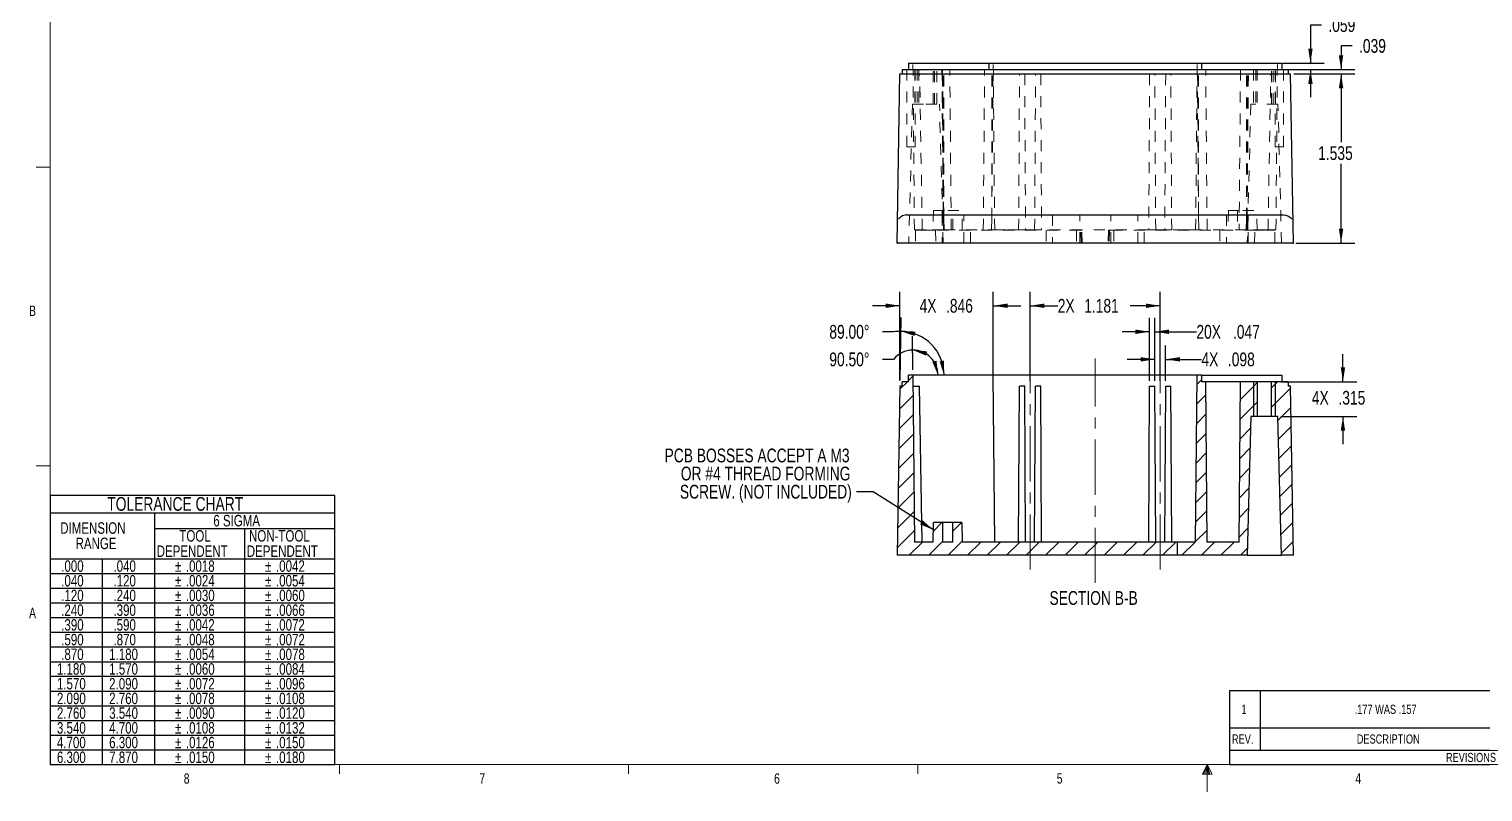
# Model space of a CAD drawing. Header units: inches. Extents: x 0.3 to 21.8, y 0.2 to 16.9.
# Drawn here: x 0.33 to 13.53, y 0.16 to 7.08 of the extents above; entities that cross this region are included whole.
import ezdxf

# ---------------------------------------------------------------- set-up
doc = ezdxf.new("R2010")
doc.units = ezdxf.units.IN
doc.header["$MEASUREMENT"] = 0
doc.linetypes.add('CENTERX2', pattern=[0.8, 0.5, -0.1, 0.1, -0.1])
doc.linetypes.add('HIDDEN', pattern=[0.075, 0.05, -0.025])
doc.layers.add('SLD-0', color=7, linetype='Continuous')
doc.styles.add('SLDTEXTSTYLE1', font='TXT', dxfattribs={"width": 0.75})
doc.dimstyles.new('SLDDIMSTYLE1', dxfattribs={"dimtxt": 0.125, "dimasz": 0.13, "dimexe": 0, "dimexo": 0.0625, "dimgap": 0.03125, "dimtad": 0, "dimtih": 1, "dimtoh": 1, "dimdec": 3, "dimrnd": 1e-09, "dimzin": 12, "dimdsep": 46, "dimtxsty": 'SLDTEXTSTYLE1', "dimsah": 1, "dimcen": 0.09, "dimadec": 0, "dimazin": 3, "dimtfac": 1, "dimtdec": 3, "dimtofl": 0, "dimtmove": 0, "dimatfit": 3, "dimfxl": 0, "dimfrac": 2, "dimtolj": 1, "dimtzin": 12, "dimarcsym": 0})
doc.dimstyles.new('SLDDIMSTYLE12', dxfattribs={"dimtxt": 0.125, "dimasz": 0.13, "dimexe": 0, "dimexo": 0.0625, "dimgap": 0.03125, "dimtad": 0, "dimtih": 1, "dimtoh": 1, "dimdec": 4, "dimzin": 4, "dimdsep": 46, "dimtxsty": 'SLDTEXTSTYLE1', "dimsah": 1, "dimcen": 0.09, "dimazin": 1, "dimtfac": 1, "dimtofl": 0, "dimtmove": 0, "dimatfit": 3, "dimfxl": 0, "dimfrac": 2, "dimtolj": 1, "dimtzin": 12, "dimarcsym": 0})
doc.dimstyles.new('SLDDIMSTYLE13', dxfattribs={"dimtxt": 0.18, "dimasz": 0.13, "dimexe": 0, "dimexo": 0.0625, "dimgap": 0, "dimtad": 0, "dimtih": 1, "dimtoh": 1, "dimdec": 0, "dimrnd": 1e-09, "dimzin": 0, "dimdsep": 46, "dimtxsty": 'Standard', "dimsah": 1, "dimcen": 0.09, "dimadec": 0, "dimazin": 0, "dimtfac": 0.13, "dimtdec": 0, "dimtofl": 0, "dimtmove": 0, "dimatfit": 3, "dimfxl": 0, "dimfrac": 2, "dimtolj": 1, "dimtzin": 0, "dimarcsym": 0})
doc.dimstyles.new('SLDDIMSTYLE6', dxfattribs={"dimtxt": 0.125, "dimasz": 0.13, "dimexe": 0, "dimexo": 0.0625, "dimgap": 0.03125, "dimtad": 0, "dimtih": 1, "dimtoh": 1, "dimdec": 3, "dimrnd": 1e-09, "dimzin": 12, "dimdsep": 46, "dimtxsty": 'SLDTEXTSTYLE1', "dimsah": 1, "dimcen": 0.09, "dimadec": 0, "dimazin": 3, "dimtfac": 1, "dimtdec": 3, "dimtmove": 0, "dimatfit": 0, "dimfxl": 0, "dimfrac": 2, "dimtolj": 1, "dimtzin": 12, "dimarcsym": 0})

# ---------------------------------------------------------------- blocks, each defined once
blk = doc.blocks.new('SW_TABLEANNOTATION_0')
at = {"layer": 'SLD-0', "color": 0}
for p, q in [((0, 0), (0, -2.439)), ((2.583, 0), (0, 0)), ((2.583, -2.439), (2.583, 0)), ((0, -0.156), (2.583, -0.156)), ((0.948, -0.156), (0.948, -2.439)), ((0.948, -0.298), (2.583, -0.298)), ((1.764, -0.298), (1.764, -2.439)), ((0, -0.572), (2.583, -0.572)), ((0.471, -0.572), (0.471, -2.439)), ((0, -0.706), (2.583, -0.706)), ((0, -0.839), (2.583, -0.839)), ((0, -0.972), (2.583, -0.972)), ((0, -1.106), (2.583, -1.106)), ((0, -1.239), (2.583, -1.239)), ((0, -1.372), (2.583, -1.372)), ((0, -1.506), (2.583, -1.506)), ((0, -1.639), (2.583, -1.639)), ((0, -1.773), (2.583, -1.773)), ((0, -1.906), (2.583, -1.906)), ((0, -2.039), (2.583, -2.039)), ((0, -2.173), (2.583, -2.173)), ((0, -2.306), (2.583, -2.306)), ((0, -2.439), (2.583, -2.439))]:
    blk.add_line(p, q, dxfattribs=at)
at = {"layer": 'SLD-0', "color": 0, "attachment_point": 1, "style": 'SLDTEXTSTYLE1'}
for s, insert, char_height in [('TOLERANCE CHART', (0.519, -0.013), 0.125), ('DIMENSION', (0.092, -0.242), 0.1042), ('6 SIGMA', (1.481, -0.175), 0.1042), ('RANGE', (0.231, -0.381), 0.1042), ('TOOL', (1.173, -0.313), 0.1042), ('NON-TOOL', (1.805, -0.313), 0.1042), ('DEPENDENT', (0.967, -0.452), 0.1042), ('DEPENDENT', (1.785, -0.452), 0.1042), ('.000', (0.101, -0.587), 0.1042), ('.040', (0.575, -0.587), 0.1042), ('%%p', (1.133, -0.587), 0.1042), ('.0018', (1.232, -0.587), 0.1042), ('%%p', (1.951, -0.587), 0.1042), ('.0042', (2.05, -0.587), 0.1042), ('.040', (0.101, -0.72), 0.1042), ('.120', (0.575, -0.72), 0.1042), ('%%p', (1.133, -0.72), 0.1042), ('.0024', (1.232, -0.72), 0.1042), ('%%p', (1.951, -0.72), 0.1042), ('.0054', (2.05, -0.72), 0.1042), ('.120', (0.101, -0.853), 0.1042), ('.240', (0.575, -0.853), 0.1042), ('%%p', (1.133, -0.853), 0.1042), ('.0030', (1.232, -0.853), 0.1042), ('%%p', (1.951, -0.853), 0.1042), ('.0060', (2.05, -0.853), 0.1042), ('.240', (0.101, -0.987), 0.1042), ('.390', (0.575, -0.987), 0.1042), ('%%p', (1.133, -0.987), 0.1042), ('.0036', (1.232, -0.987), 0.1042), ('%%p', (1.951, -0.987), 0.1042), ('.0066', (2.05, -0.987), 0.1042), ('.390', (0.101, -1.12), 0.1042), ('.590', (0.575, -1.12), 0.1042), ('%%p', (1.133, -1.12), 0.1042), ('.0042', (1.232, -1.12), 0.1042), ('%%p', (1.951, -1.12), 0.1042), ('.0072', (2.05, -1.12), 0.1042), ('.590', (0.101, -1.254), 0.1042), ('.870', (0.575, -1.254), 0.1042), ('%%p', (1.133, -1.254), 0.1042), ('.0048', (1.232, -1.254), 0.1042), ('%%p', (1.951, -1.254), 0.1042), ('.0072', (2.05, -1.254), 0.1042), ('.870', (0.101, -1.387), 0.1042), ('1.180', (0.536, -1.387), 0.1042), ('%%p', (1.133, -1.387), 0.1042), ('.0054', (1.232, -1.387), 0.1042), ('%%p', (1.951, -1.387), 0.1042), ('.0078', (2.05, -1.387), 0.1042), ('1.180', (0.062, -1.52), 0.1042), ('1.570', (0.536, -1.52), 0.1042), ('%%p', (1.133, -1.52), 0.1042), ('.0060', (1.232, -1.52), 0.1042), ('%%p', (1.951, -1.52), 0.1042), ('.0084', (2.05, -1.52), 0.1042), ('1.570', (0.062, -1.654), 0.1042), ('2.090', (0.536, -1.654), 0.1042), ('%%p', (1.133, -1.654), 0.1042), ('.0072', (1.232, -1.654), 0.1042), ('%%p', (1.951, -1.654), 0.1042), ('.0096', (2.05, -1.654), 0.1042), ('2.090', (0.062, -1.787), 0.1042), ('2.760', (0.536, -1.787), 0.1042), ('%%p', (1.133, -1.787), 0.1042), ('.0078', (1.232, -1.787), 0.1042), ('%%p', (1.951, -1.787), 0.1042), ('.0108', (2.05, -1.787), 0.1042), ('2.760', (0.062, -1.92), 0.1042), ('3.540', (0.536, -1.92), 0.1042), ('%%p', (1.133, -1.92), 0.1042), ('.0090', (1.232, -1.92), 0.1042), ('%%p', (1.951, -1.92), 0.1042), ('.0120', (2.05, -1.92), 0.1042), ('3.540', (0.062, -2.054), 0.1042), ('4.700', (0.536, -2.054), 0.1042), ('%%p', (1.133, -2.054), 0.1042), ('.0108', (1.232, -2.054), 0.1042), ('%%p', (1.951, -2.054), 0.1042), ('.0132', (2.05, -2.054), 0.1042), ('4.700', (0.062, -2.187), 0.1042), ('6.300', (0.536, -2.187), 0.1042), ('%%p', (1.133, -2.187), 0.1042), ('.0126', (1.232, -2.187), 0.1042), ('%%p', (1.951, -2.187), 0.1042), ('.0150', (2.05, -2.187), 0.1042), ('6.300', (0.062, -2.321), 0.1042), ('7.870', (0.536, -2.321), 0.1042), ('%%p', (1.133, -2.321), 0.1042), ('.0150', (1.232, -2.321), 0.1042), ('%%p', (1.951, -2.321), 0.1042), ('.0180', (2.05, -2.321), 0.1042)]:
    blk.add_mtext(s, dxfattribs=dict(at, insert=insert, char_height=char_height))
blk = doc.blocks.new('SW_TABLEANNOTATION_1')
at = {"layer": 'SLD-0', "color": 0}
for p, q in [((0, 0), (0, -0.669)), ((4.472, 0), (0, 0)), ((0.278, 0), (0.278, -0.336)), ((2.729, 0), (2.729, -0.336)), ((3.062, 0), (3.062, -0.336)), ((3.435, 0), (3.435, -0.336)), ((3.863, 0), (3.863, -0.336)), ((4.472, -0.669), (4.472, 0)), ((0, -0.336), (4.472, -0.336)), ((0.278, -0.336), (0.278, -0.54)), ((2.729, -0.336), (2.729, -0.54)), ((3.062, -0.336), (3.062, -0.54)), ((3.435, -0.336), (3.435, -0.54)), ((3.863, -0.336), (3.863, -0.54)), ((0, -0.54), (4.472, -0.54)), ((0, -0.669), (4.472, -0.669))]:
    blk.add_line(p, q, dxfattribs=at)
at = {"layer": 'SLD-0', "color": 0, "attachment_point": 1, "style": 'SLDTEXTSTYLE1'}
for s, insert, char_height in [('1', (0.108, -0.126), 0.0833), ('.177 WAS .157', (1.135, -0.126), 0.08333), ('F8', (2.838, -0.126), 0.0833), ('D.M.F.', (3.083, -0.126), 0.0833), ('C.C.B.', (3.481, -0.126), 0.0833), ('5/18/2017', (3.903, -0.126), 0.0833), ('DESCRIPTION', (1.154, -0.396), 0.08333), ('ZONE', (2.75, -0.396), 0.0833), ('REV.', (0.021, -0.396), 0.0833), ('BY', (3.184, -0.396), 0.0833), ("APPR'D", (3.456, -0.396), 0.0833), ('DATE', (4.031, -0.396), 0.0833), ('REVISIONS', (1.963, -0.563), 0.0833)]:
    blk.add_mtext(s, dxfattribs=dict(at, insert=insert, char_height=char_height))
blk = doc.blocks.new('_D_40')
at = {"layer": 'SLD-0'}
for p, q in [((11.828, 6.675), (12.363, 6.675)), ((12.238, 6.675), (12.238, 6.056)), ((12.238, 5.14), (12.238, 5.858)), ((11.828, 5.14), (12.363, 5.14))]:
    blk.add_line(p, q, dxfattribs=at)
for points in [[(12.238, 6.675), (12.218, 6.545), (12.258, 6.545)], [(12.238, 5.14), (12.258, 5.27), (12.218, 5.27)]]:
    blk.add_solid(points, dxfattribs=at)
at = {"layer": 'SLD-0', "insert": (12.03, 6.019), "char_height": 0.125, "attachment_point": 1, "style": 'SLDTEXTSTYLE1'}
blk.add_mtext('1.535', dxfattribs=at)
blk = doc.blocks.new('_D_41')
at = {"layer": 'SLD-0'}
for p, q in [((12.338, 6.929), (12.238, 6.929)), ((12.238, 6.929), (12.238, 6.714)), ((11.808, 6.714), (12.363, 6.714)), ((11.808, 6.675), (12.363, 6.675)), ((12.238, 6.675), (12.238, 6.425))]:
    blk.add_line(p, q, dxfattribs=at)
for points in [[(12.238, 6.714), (12.258, 6.844), (12.218, 6.844)], [(12.238, 6.675), (12.218, 6.545), (12.258, 6.545)]]:
    blk.add_solid(points, dxfattribs=at)
at = {"layer": 'SLD-0', "insert": (12.401, 6.991), "char_height": 0.125, "attachment_point": 1, "style": 'SLDTEXTSTYLE1'}
blk.add_mtext('.039', dxfattribs=at)
blk = doc.blocks.new('_D_42')
at = {"layer": 'SLD-0'}
for p, q in [((12.06, 7.118), (11.96, 7.118)), ((11.96, 7.118), (11.96, 6.773)), ((11.71, 6.773), (12.085, 6.773)), ((11.71, 6.714), (12.085, 6.714)), ((11.96, 6.714), (11.96, 6.464))]:
    blk.add_line(p, q, dxfattribs=at)
for points in [[(11.96, 6.773), (11.98, 6.903), (11.94, 6.903)], [(11.96, 6.714), (11.94, 6.584), (11.98, 6.584)]]:
    blk.add_solid(points, dxfattribs=at)
at = {"layer": 'SLD-0', "insert": (12.123, 7.18), "char_height": 0.125, "attachment_point": 1, "style": 'SLDTEXTSTYLE1'}
blk.add_mtext('.059', dxfattribs=at)
blk = doc.blocks.new('_D_43')
at = {"layer": 'SLD-0'}
for p, q in [((9.416, 3.892), (9.416, 4.697)), ((10.597, 3.892), (10.597, 4.697)), ((9.416, 4.572), (9.667, 4.572)), ((10.597, 4.572), (10.323, 4.572))]:
    blk.add_line(p, q, dxfattribs=at)
for points in [[(9.416, 4.572), (9.546, 4.552), (9.546, 4.592)], [(10.597, 4.572), (10.467, 4.592), (10.467, 4.552)]]:
    blk.add_solid(points, dxfattribs=at)
at = {"layer": 'SLD-0', "char_height": 0.125, "attachment_point": 1, "style": 'SLDTEXTSTYLE1'}
for s, insert in [('2X', (9.667, 4.634)), ('1.181', (9.907, 4.634))]:
    blk.add_mtext(s, dxfattribs=dict(at, insert=insert))
blk = doc.blocks.new('_D_44')
at = {"layer": 'SLD-0'}
for p, q in [((10.548, 3.892), (10.548, 4.211)), ((10.646, 3.892), (10.646, 4.211)), ((10.548, 4.086), (10.298, 4.086)), ((10.646, 4.086), (10.971, 4.086))]:
    blk.add_line(p, q, dxfattribs=at)
for points in [[(10.548, 4.086), (10.418, 4.106), (10.418, 4.066)], [(10.646, 4.086), (10.776, 4.066), (10.776, 4.106)]]:
    blk.add_solid(points, dxfattribs=at)
at = {"layer": 'SLD-0', "char_height": 0.125, "attachment_point": 1, "style": 'SLDTEXTSTYLE1'}
for s, insert in [('4X', (10.971, 4.148)), ('.098', (11.211, 4.148))]:
    blk.add_mtext(s, dxfattribs=dict(at, insert=insert))
blk = doc.blocks.new('_D_45')
at = {"layer": 'SLD-0'}
for p, q in [((12.255, 3.883), (12.255, 4.133)), ((11.692, 3.883), (12.38, 3.883)), ((11.692, 3.568), (12.38, 3.568)), ((12.255, 3.568), (12.255, 3.318))]:
    blk.add_line(p, q, dxfattribs=at)
for points in [[(12.255, 3.883), (12.275, 4.013), (12.235, 4.013)], [(12.255, 3.568), (12.235, 3.438), (12.275, 3.438)]]:
    blk.add_solid(points, dxfattribs=at)
at = {"layer": 'SLD-0', "char_height": 0.125, "attachment_point": 1, "style": 'SLDTEXTSTYLE1'}
for s, insert in [('4X', (11.973, 3.8)), ('.315', (12.214, 3.8))]:
    blk.add_mtext(s, dxfattribs=dict(at, insert=insert))
blk = doc.blocks.new('_D_46')
at = {"layer": 'SLD-0'}
for p, q in [((8.236, 3.894), (8.246, 4.466)), ((8.176, 4.336), (8.076, 4.336))]:
    blk.add_line(p, q, dxfattribs=at)
for start, end in [(89, 98.7541), (0, 89)]:
    blk.add_arc((8.237, 3.942), 0.398, start, end, dxfattribs=at)
for points in [[(8.244, 4.341), (8.368, 4.298), (8.375, 4.338)], [(8.635, 3.942), (8.634, 4.074), (8.595, 4.068)]]:
    blk.add_solid(points, dxfattribs=at)
at = {"layer": 'SLD-0', "insert": (7.594, 4.398), "char_height": 0.125, "attachment_point": 1, "style": 'SLDTEXTSTYLE1'}
blk.add_mtext('89.00°', dxfattribs=at)
blk = doc.blocks.new('_D_47')
at = {"layer": 'SLD-0'}
for p, q in [((8.353, 3.992), (8.35, 4.296)), ((8.176, 4.086), (8.076, 4.086))]:
    blk.add_line(p, q, dxfattribs=at)
for start, end in [(90.5, 140.8672), (0, 90.5)]:
    blk.add_arc((8.353, 3.942), 0.228, start, end, dxfattribs=at)
for points in [[(8.351, 4.171), (8.472, 4.119), (8.482, 4.158)], [(8.581, 3.942), (8.567, 4.073), (8.529, 4.063)]]:
    blk.add_solid(points, dxfattribs=at)
at = {"layer": 'SLD-0', "insert": (7.594, 4.148), "char_height": 0.125, "attachment_point": 1, "style": 'SLDTEXTSTYLE1'}
blk.add_mtext('90.50°', dxfattribs=at)
blk = doc.blocks.new('_D_48')
at = {"layer": 'SLD-0'}
for p, q in [((10.501, 3.892), (10.501, 4.461)), ((10.548, 3.892), (10.548, 4.461)), ((10.501, 4.336), (10.251, 4.336)), ((10.548, 4.336), (10.925, 4.336))]:
    blk.add_line(p, q, dxfattribs=at)
for points in [[(10.501, 4.336), (10.371, 4.356), (10.371, 4.316)], [(10.548, 4.336), (10.678, 4.316), (10.678, 4.356)]]:
    blk.add_solid(points, dxfattribs=at)
at = {"layer": 'SLD-0', "char_height": 0.125, "attachment_point": 1, "style": 'SLDTEXTSTYLE1'}
for s, insert in [('20X', (10.925, 4.398)), ('.047', (11.257, 4.398))]:
    blk.add_mtext(s, dxfattribs=dict(at, insert=insert))
blk = doc.blocks.new('_D_49')
at = {"layer": 'SLD-0'}
for p, q in [((8.235, 3.894), (8.235, 4.697)), ((9.082, 3.894), (9.082, 4.697)), ((8.235, 4.572), (7.985, 4.572)), ((9.082, 4.572), (9.332, 4.572))]:
    blk.add_line(p, q, dxfattribs=at)
for points in [[(8.235, 4.572), (8.105, 4.592), (8.105, 4.552)], [(9.082, 4.572), (9.212, 4.552), (9.212, 4.592)]]:
    blk.add_solid(points, dxfattribs=at)
at = {"layer": 'SLD-0', "char_height": 0.125, "attachment_point": 1, "style": 'SLDTEXTSTYLE1'}
for s, insert in [('4X', (8.413, 4.634)), ('.846', (8.653, 4.634))]:
    blk.add_mtext(s, dxfattribs=dict(at, insert=insert))
blk = doc.blocks.new('SW_NOTE_6')
at = {"layer": 'SLD-0', "color": 0, "char_height": 0.125, "attachment_point": 3, "style": 'SLDTEXTSTYLE1'}
for s, insert in [('PCB BOSSES ACCEPT A M3', (-0.064, 0.391)), ('OR #4 THREAD FORMING', (-0.056, 0.227)), ('SCREW. (NOT INCLUDED)', (-0.044, 0.062))]:
    blk.add_mtext(s, dxfattribs=dict(at, insert=insert))

msp = doc.modelspace()

# ---------------------------------------------------------------- hatches: boundary and pattern name
at = {"linetype": 'Continuous', "lineweight": 18}
h = msp.add_hatch(dxfattribs=at)
h.set_pattern_fill('ANSI31', style=0)
h.paths.add_polyline_path([(8.668171, 2.3085946), (8.668171, 2.4285946), (8.6222171, 2.4285946), (8.620671, 2.6057599), (8.5402183, 2.6057599), (8.535579, 2.4285946), (8.3663114, 2.4285946), (8.3531002, 3.9424528), (8.3137301, 3.9424528), (8.3137301, 3.8833977), (8.2547852, 3.8833977), (8.2547852, 3.8440276), (8.2351002, 3.8440276), (8.2082991, 2.3085946)], flags=0)
h = msp.add_hatch(dxfattribs=at)
h.set_pattern_fill('ANSI31', style=0)
h.paths.add_polyline_path([(11.0223393, 2.4285946), (11.0096435, 3.8833977), (10.9710135, 3.8833977), (10.9710135, 3.9424528), (10.9316435, 3.9424528), (10.9184322, 2.4285946), (10.7512318, 2.4285946), (10.7512318, 2.3085946), (11.3861002, 2.3085946), (11.4190893, 3.5683977), (11.4421002, 3.5683977), (11.4421002, 3.8833977), (11.3255647, 3.8833977), (11.3128688, 2.4285946)], flags=0)
h = msp.add_hatch(dxfattribs=at)
h.set_pattern_fill('ANSI31', style=0)
h.paths.add_polyline_path([(11.4771395, 3.8833977), (11.4421002, 3.8833977), (11.4421002, 3.5683977), (11.4771395, 3.5683977)], flags=0)
h = msp.add_hatch(dxfattribs=at)
h.set_pattern_fill('ANSI31', style=0)
h.paths.add_polyline_path([(11.6070608, 3.5683977), (11.6421002, 3.5683977), (11.6421002, 3.8833977), (11.6070608, 3.8833977)], flags=0)
h = msp.add_hatch(dxfattribs=at)
h.set_pattern_fill('ANSI31', style=0)
h.paths.add_polyline_path([(11.8049012, 2.3085946), (11.7781002, 3.8440276), (11.7584151, 3.8440276), (11.7584151, 3.8833977), (11.6421002, 3.8833977), (11.6421002, 3.5683977), (11.665111, 3.5683977), (11.6981002, 2.3085946)], flags=0)
h = msp.add_hatch(dxfattribs=at)
h.set_pattern_fill('ANSI31', style=0)
h.paths.add_polyline_path([(8.715671, 2.6057599), (8.7141249, 2.4285946), (8.668171, 2.4285946), (8.668171, 2.3085946), (10.7512318, 2.3085946), (10.7512318, 2.4285946), (8.800763, 2.4285946), (8.7961238, 2.6057599)], flags=0)

# ---------------------------------------------------------------- linework, layer by layer
at = {"color": 7, "linetype": 'Continuous', "lineweight": 18}
for p, q in [((0.5228799, 16.6606007), (0.5228799, 0.4106007)), ((0.5228799, 5.8276007), (0.3978799, 5.8276007)), ((0.5228799, 3.1196007), (0.3978799, 3.1196007)), ((21.5228799, 0.4106007), (0.5228799, 0.4106007)), ((3.1478799, 0.4106007), (3.1478799, 0.3258015)), ((5.7728799, 0.4106007), (5.7728799, 0.3258015)), ((8.3978799, 0.4106007), (8.3978799, 0.3258015)), ((11.0228799, 0.4106007), (10.9809047, 0.324981)), ((11.0228799, 0.4106007), (10.9890704, 0.324981)), ((11.0228799, 0.4106007), (11.0085518, 0.324981)), ((11.0228799, 0.4106007), (11.0228799, 0.1629051)), ((11.0228799, 0.4106007), (11.0669961, 0.324981)), ((11.0228799, 0.4106007), (11.0459562, 0.324981)), ((11.0228799, 0.4106007), (11.0358258, 0.324981)), ((10.9809047, 0.324981), (11.0669961, 0.324981))]:
    msp.add_line(p, q, dxfattribs=at)
at = {"color": 7, "linetype": 'Continuous', "lineweight": 25}
for p, q in [((8.3137301, 6.7733752), (8.3137301, 6.7143201)), ((8.3137301, 6.7733752), (8.4711002, 6.7733752)), ((8.4711002, 6.7733752), (8.8255569, 6.7733752)), ((8.8255569, 6.7733752), (9.0421867, 6.7733752)), ((9.0421867, 6.7733752), (9.0421867, 6.7143201)), ((9.0421867, 6.7733752), (9.1995569, 6.7733752)), ((9.1995569, 6.7733752), (10.8136435, 6.7733752)), ((10.8136435, 6.7733752), (10.9710136, 6.7733752)), ((10.9710136, 6.7733752), (10.9710136, 6.7143201)), ((10.9710136, 6.7733752), (11.1876435, 6.7733752)), ((11.1876435, 6.7733752), (11.5421001, 6.7733752)), ((11.5421001, 6.7733752), (11.6994702, 6.7733752)), ((11.6994702, 6.7733752), (11.6994702, 6.7143201)), ((8.2082991, 5.1395169), (8.2351001, 6.67495)), ((8.2351001, 6.67495), (8.4711002, 6.67495)), ((8.2547852, 6.7143201), (8.2547852, 6.67495)), ((8.2547852, 6.7143201), (8.4711002, 6.7143201)), ((8.4711002, 6.7143201), (11.5421001, 6.7143201)), ((8.4711002, 6.67495), (11.5421001, 6.67495)), ((11.5421001, 6.7143201), (11.7584151, 6.7143201)), ((11.5421001, 6.67495), (11.7781002, 6.67495)), ((11.7584151, 6.7143201), (11.7584151, 6.67495)), ((11.8049012, 5.1395169), (11.7781002, 6.67495)), ((8.2941351, 5.3954225), (8.4230932, 5.3954225)), ((8.4230932, 5.3954225), (8.5715509, 5.3954225)), ((8.5715509, 5.3954225), (11.4416494, 5.3954225)), ((11.4416494, 5.3954225), (11.5901071, 5.3954225)), ((11.5901071, 5.3954225), (11.7190652, 5.3954225)), ((8.2082991, 5.1395169), (8.2172538, 5.1395169)), ((8.3814079, 5.1395169), (8.2172538, 5.1395169)), ((8.5715509, 5.1395169), (8.3814079, 5.1395169)), ((11.4416494, 5.1395169), (8.5715509, 5.1395169)), ((11.6317924, 5.1395169), (11.4416494, 5.1395169)), ((11.7959466, 5.1395169), (11.6317924, 5.1395169)), ((11.7959466, 5.1395169), (11.8049012, 5.1395169)), ((8.2351001, 3.8440276), (8.2082991, 2.3085945)), ((8.2547852, 3.8440276), (8.2351001, 3.8440276)), ((8.2547852, 3.8440276), (8.2547852, 3.8833977)), ((8.3137301, 3.8833977), (8.2547852, 3.8833977)), ((8.3137301, 3.8833977), (8.3137301, 3.9424528)), ((8.3531001, 3.9424528), (8.3137301, 3.9424528)), ((8.3531001, 3.9424528), (8.3663114, 2.4285945)), ((8.4711002, 3.9424528), (8.3531001, 3.9424528)), ((8.3539728, 3.8424528), (8.4133429, 3.8424528)), ((8.4380219, 2.4285945), (8.4133429, 3.8424528)), ((8.8255569, 3.9424528), (8.4711002, 3.9424528)), ((9.0815568, 3.9424528), (8.8255569, 3.9424528)), ((9.0947681, 2.4285945), (9.0815568, 3.9424528)), ((9.1995569, 3.9424528), (9.0815568, 3.9424528)), ((10.8136435, 3.9424528), (9.1995569, 3.9424528)), ((9.311991, 2.4285945), (9.3198875, 3.8424528)), ((9.3668876, 3.8424528), (9.3198875, 3.8424528)), ((9.3747841, 2.4285945), (9.3668876, 3.8424528)), ((9.4574162, 2.4285945), (9.4653128, 3.8424528)), ((9.5123128, 3.8424528), (9.4653128, 3.8424528)), ((9.5202093, 2.4285945), (9.5123128, 3.8424528)), ((10.492991, 2.4285945), (10.5008875, 3.8424528)), ((10.5008875, 3.8424528), (10.5478875, 3.8424528)), ((10.5557841, 2.4285945), (10.5478875, 3.8424528)), ((10.6384162, 2.4285945), (10.6463127, 3.8424528)), ((10.6463127, 3.8424528), (10.6933128, 3.8424528)), ((10.7012093, 2.4285945), (10.6933128, 3.8424528)), ((10.9316435, 3.9424528), (10.8136435, 3.9424528)), ((10.9184322, 2.4285945), (10.9316435, 3.9424528)), ((10.9710136, 3.9424528), (10.9316435, 3.9424528)), ((10.9710136, 3.9424528), (10.9710136, 3.8833977)), ((10.9710136, 3.9424528), (11.1876435, 3.9424528)), ((11.0096434, 3.8833977), (10.9710136, 3.8833977)), ((11.0223393, 2.4285945), (11.0096434, 3.8833977)), ((11.1876435, 3.8833977), (11.0096434, 3.8833977)), ((11.1876435, 3.9424528), (11.5421001, 3.9424528)), ((11.3255647, 3.8833977), (11.1876435, 3.8833977)), ((11.3128688, 2.4285945), (11.3255647, 3.8833977)), ((11.4421001, 3.8833977), (11.3255647, 3.8833977)), ((11.4421001, 3.8833977), (11.4421001, 3.5683977)), ((11.4771396, 3.8833977), (11.4421001, 3.8833977)), ((11.4771396, 3.8833977), (11.4771396, 3.5683977)), ((11.6070608, 3.8833977), (11.4771396, 3.8833977)), ((11.5421001, 3.9424528), (11.6994702, 3.9424528)), ((11.6070608, 3.5683977), (11.6070608, 3.8833977)), ((11.6421001, 3.8833977), (11.6070608, 3.8833977)), ((11.6421001, 3.5683977), (11.6421001, 3.8833977)), ((11.7584151, 3.8833977), (11.6421001, 3.8833977)), ((11.6994702, 3.9424528), (11.6994702, 3.8833977)), ((11.7584151, 3.8833977), (11.7584151, 3.8440276)), ((11.7781002, 3.8440276), (11.7584151, 3.8440276)), ((11.8049012, 2.3085945), (11.7781002, 3.8440276)), ((11.4190893, 3.5683977), (11.3861001, 2.3085945)), ((11.4421001, 3.5683977), (11.4190893, 3.5683977)), ((11.4771396, 3.5683977), (11.4421001, 3.5683977)), ((11.6070608, 3.5683977), (11.4771396, 3.5683977)), ((11.6421001, 3.5683977), (11.6070608, 3.5683977)), ((11.665111, 3.5683977), (11.6421001, 3.5683977)), ((11.6981002, 2.3085945), (11.665111, 3.5683977)), ((8.5355791, 2.4285945), (8.5402182, 2.6057599)), ((8.620671, 2.6057599), (8.5402182, 2.6057599)), ((8.620671, 2.6057599), (8.6222172, 2.4285945)), ((8.7156711, 2.6057599), (8.620671, 2.6057599)), ((8.7141249, 2.4285945), (8.7156711, 2.6057599)), ((8.7961238, 2.6057599), (8.7156711, 2.6057599)), ((8.7961238, 2.6057599), (8.800763, 2.4285945)), ((8.5355791, 2.4285945), (8.3663114, 2.4285945)), ((8.668171, 2.4285945), (8.6222172, 2.4285945)), ((8.7141249, 2.4285945), (8.668171, 2.4285945)), ((10.7512319, 2.4285945), (8.800763, 2.4285945)), ((10.7512319, 2.4285945), (10.7512319, 2.3085945)), ((10.9184322, 2.4285945), (10.7512319, 2.4285945)), ((11.3128688, 2.4285945), (11.0223393, 2.4285945)), ((8.668171, 2.3085945), (8.2082991, 2.3085945)), ((10.7512319, 2.3085945), (8.668171, 2.3085945)), ((11.3861001, 2.3085945), (10.7512319, 2.3085945)), ((11.3861001, 2.3085945), (11.6981002, 2.3085945)), ((11.8049012, 2.3085945), (11.6981002, 2.3085945))]:
    msp.add_line(p, q, dxfattribs=at)
at = {"color": 7, "linetype": 'HIDDEN', "lineweight": 18}
for p, q in [((8.3663114, 5.2595168), (8.3531001, 6.7733752)), ((9.0947681, 5.2595168), (9.0815568, 6.7733752)), ((10.9184322, 5.2595168), (10.9316435, 6.7733752)), ((11.6468889, 5.2595168), (11.6601002, 6.7733752)), ((8.2987853, 6.7143201), (8.2987853, 6.0143201)), ((8.3539728, 6.6733752), (8.4133429, 6.6733752)), ((8.3711002, 6.7143201), (8.3711002, 6.3993201)), ((8.3711002, 6.7143201), (8.3711002, 6.3993201)), ((8.3737852, 6.0143201), (8.3737852, 6.7143201)), ((8.39236, 6.7143201), (8.39236, 6.3993201)), ((8.4061395, 6.7143201), (8.4061395, 6.3993201)), ((8.4380219, 5.2595168), (8.4133429, 6.6733752)), ((8.5360607, 6.3993201), (8.5360607, 6.7143201)), ((8.5498403, 6.3993201), (8.5498403, 6.7143201)), ((8.5711002, 6.3993201), (8.5711002, 6.7143201)), ((8.5711002, 6.3993201), (8.5711002, 6.7143201)), ((8.6158884, 6.7143201), (8.6276994, 5.3609107)), ((8.6276994, 5.3609107), (8.6195995, 6.7143201)), ((8.6210224, 6.7143201), (8.6328335, 5.3609107)), ((8.6328335, 5.3609107), (8.624468, 6.7143201)), ((8.6276994, 5.3609107), (8.6276994, 6.7143201)), ((8.6328335, 5.3609107), (8.6328335, 6.7143201)), ((8.7003315, 5.2595168), (8.6876356, 6.7143201)), ((8.990861, 5.2595168), (9.0035569, 6.7143201)), ((9.0684043, 5.3609107), (9.0758584, 6.7143201)), ((9.0684043, 5.3609107), (9.0684043, 6.7143201)), ((9.0684043, 5.3609107), (9.0802153, 6.7143201)), ((9.311991, 5.2595168), (9.3198875, 6.6733752)), ((9.3198875, 6.6733752), (9.3668876, 6.6733752)), ((9.3668876, 6.6733752), (9.3747841, 5.2595168)), ((9.4574162, 5.2595168), (9.4653128, 6.6733752)), ((9.4653128, 6.6733752), (9.5123128, 6.6733752)), ((9.5123128, 6.6733752), (9.5202093, 5.2595168)), ((10.5008875, 6.6733752), (10.492991, 5.2595168)), ((10.5478875, 6.6733752), (10.5008875, 6.6733752)), ((10.5557841, 5.2595168), (10.5478875, 6.6733752)), ((10.6463127, 6.6733752), (10.6384162, 5.2595168)), ((10.6933128, 6.6733752), (10.6463127, 6.6733752)), ((10.7012093, 5.2595168), (10.6933128, 6.6733752)), ((10.932985, 6.7143201), (10.944796, 5.3609107)), ((10.944796, 5.3609107), (10.9373419, 6.7143201)), ((10.944796, 5.3609107), (10.944796, 6.7143201)), ((11.0223393, 5.2595168), (11.0096434, 6.7143201)), ((11.3255647, 6.7143201), (11.3128688, 5.2595168)), ((11.3803668, 5.3609107), (11.3887323, 6.7143201)), ((11.3803668, 5.3609107), (11.3803668, 6.7143201)), ((11.3803668, 5.3609107), (11.3921779, 6.7143201)), ((11.385501, 5.3609107), (11.3936008, 6.7143201)), ((11.385501, 5.3609107), (11.385501, 6.7143201)), ((11.385501, 5.3609107), (11.3973119, 6.7143201)), ((11.4421001, 6.7143201), (11.4421001, 6.3993201)), ((11.4421001, 6.7143201), (11.4421001, 6.3993201)), ((11.46336, 6.7143201), (11.46336, 6.3993201)), ((11.4771396, 6.7143201), (11.4771396, 6.3993201)), ((11.5751784, 5.2595168), (11.5998574, 6.6733752)), ((11.6592275, 6.6733752), (11.5998574, 6.6733752)), ((11.6070608, 6.3993201), (11.6070608, 6.7143201)), ((11.6208403, 6.3993201), (11.6208403, 6.7143201)), ((11.6394151, 6.7143201), (11.6394151, 6.0143201)), ((11.6421001, 6.3993201), (11.6421001, 6.7143201)), ((11.6421001, 6.3993201), (11.6421001, 6.7143201)), ((11.7144151, 6.0143201), (11.7144151, 6.7143201)), ((8.3480893, 6.3993201), (8.3151001, 5.1395169)), ((8.3480893, 6.3993201), (8.4711002, 6.3993201)), ((8.4711002, 6.3993201), (8.594111, 6.3993201)), ((8.6271002, 5.1395169), (8.594111, 6.3993201)), ((11.4190893, 6.3993201), (11.3861001, 5.1395169)), ((11.665111, 6.3993201), (11.4190893, 6.3993201)), ((11.6981002, 5.1395169), (11.665111, 6.3993201)), ((8.2987853, 6.0143201), (8.3737852, 6.0143201)), ((11.7144151, 6.0143201), (11.6394151, 6.0143201)), ((8.5402182, 5.4366823), (8.5355791, 5.2595168)), ((8.5402182, 5.4366823), (8.668171, 5.4366823)), ((8.620671, 5.4366823), (8.6222172, 5.2595168)), ((8.668171, 5.4366823), (8.7961238, 5.4366823)), ((8.7141249, 5.2595168), (8.7156711, 5.4366823)), ((8.800763, 5.2595168), (8.7961238, 5.4366823)), ((11.2170766, 5.4366823), (11.2124373, 5.2595168)), ((11.2170766, 5.4366823), (11.3450293, 5.4366823)), ((11.2975293, 5.4366823), (11.2990754, 5.2595168)), ((11.3450293, 5.4366823), (11.4729821, 5.4366823)), ((11.3909831, 5.2595168), (11.3925293, 5.4366823)), ((11.4776212, 5.2595168), (11.4729821, 5.4366823)), ((8.6188049, 5.3954225), (8.6188049, 5.1395169)), ((8.6349509, 5.2595168), (8.6328335, 5.3609107)), ((8.8156553, 5.1395169), (8.8156553, 5.3954225)), ((9.6207734, 5.3954225), (9.6207734, 5.1395169)), ((9.8658969, 5.1395169), (9.8658969, 5.3954225)), ((10.1473034, 5.1395169), (10.1473034, 5.3954225)), ((10.3924269, 5.1395169), (10.3924269, 5.3954225)), ((11.197545, 5.3954225), (11.197545, 5.1395169)), ((11.3782494, 5.2595168), (11.3803668, 5.3609107)), ((11.3943955, 5.1395169), (11.3943955, 5.3954225)), ((8.4711002, 5.2595168), (8.3663114, 5.2595168)), ((8.3759928, 5.2576272), (8.374962, 5.1395169)), ((8.3772991, 5.2576272), (8.3759928, 5.2576272)), ((8.3772991, 5.2576272), (8.4584607, 5.2576272)), ((8.4584607, 5.2576272), (8.5715509, 5.2576272)), ((8.6299131, 5.2595168), (8.4711002, 5.2595168)), ((8.558719, 5.2576272), (8.5597498, 5.1395169)), ((8.5715509, 5.2576272), (9.8559041, 5.2576272)), ((8.6299131, 5.2595168), (8.6349509, 5.2595168)), ((8.6349509, 5.2595168), (9.0659379, 5.2595168)), ((8.8747104, 5.1395169), (8.8757411, 5.2576272)), ((9.0947681, 5.2595168), (9.0659379, 5.2595168)), ((9.1995569, 5.2595168), (9.0947681, 5.2595168)), ((9.311991, 5.2595168), (9.1995569, 5.2595168)), ((9.311991, 5.2595168), (9.3747841, 5.2595168)), ((9.4574162, 5.2595168), (9.3747841, 5.2595168)), ((9.4574162, 5.2595168), (9.5202093, 5.2595168)), ((10.492991, 5.2595168), (9.5202093, 5.2595168)), ((9.5606875, 5.2576272), (9.5617183, 5.1395169)), ((9.8362382, 5.2576272), (9.8367033, 5.1395169)), ((9.878876, 5.1395292), (9.8758715, 5.2576397)), ((9.8886577, 5.139527), (9.8854034, 5.2576441)), ((10.1278523, 5.2576392), (10.1244317, 5.139536)), ((10.1373744, 5.2576403), (10.1342382, 5.1395302)), ((10.1572962, 5.2576272), (11.4416494, 5.2576272)), ((10.1769621, 5.2576272), (10.176497, 5.1395169)), ((10.4514821, 5.1395169), (10.4525128, 5.2576272)), ((10.5557841, 5.2595168), (10.492991, 5.2595168)), ((10.6384162, 5.2595168), (10.5557841, 5.2595168)), ((10.7012093, 5.2595168), (10.6384162, 5.2595168)), ((10.8136435, 5.2595168), (10.7012093, 5.2595168)), ((10.9184322, 5.2595168), (10.8136435, 5.2595168)), ((10.9472624, 5.2595168), (10.9184322, 5.2595168)), ((11.3782494, 5.2595168), (10.9472624, 5.2595168)), ((11.1374592, 5.2576272), (11.1384899, 5.1395169)), ((11.3832872, 5.2595168), (11.3782494, 5.2595168)), ((11.5421001, 5.2595168), (11.3832872, 5.2595168)), ((11.4416494, 5.2576272), (11.5547396, 5.2576272)), ((11.4534505, 5.1395169), (11.4544813, 5.2576272)), ((11.6468889, 5.2595168), (11.5421001, 5.2595168)), ((11.5547396, 5.2576272), (11.6359012, 5.2576272)), ((11.6359012, 5.2576272), (11.6372075, 5.2576272)), ((11.6382383, 5.1395169), (11.6372075, 5.2576272))]:
    msp.add_line(p, q, dxfattribs=at)
at = {"color": 7, "linetype": 'Continuous', "lineweight": 25}
for points in [[(8.2941351, 5.3954224), (8.284954, 5.3954224), (8.2766088, 5.393833), (8.2613316, 5.3890387), (8.2543966, 5.3857705), (8.2422542, 5.3784557), (8.2369738, 5.3743796), (8.2301345, 5.367947), (8.2280364, 5.3657481), (8.2242003, 5.3612803), (8.2224511, 5.3589937), (8.2209162, 5.3567395)], [(11.7190652, 5.3954224), (11.7282463, 5.3954224), (11.7365916, 5.393833), (11.7518687, 5.3890387), (11.7588037, 5.3857705), (11.7709461, 5.3784557), (11.7762265, 5.3743796), (11.7830658, 5.367947), (11.7851639, 5.3657481), (11.789, 5.3612803), (11.7907492, 5.3589937), (11.7922841, 5.3567395)]]:
    msp.add_open_spline(points, degree=3, knots=[0, 0, 0, 0, 0.25, 0.25, 0.5, 0.5, 0.75, 0.75, 0.875, 0.875, 1, 1, 1, 1], dxfattribs=at)
at = {"color": 7, "linetype": 'HIDDEN', "lineweight": 18}
for points in [[(8.6299131, 5.2595169), (8.6291803, 5.293315), (8.6284425, 5.327113), (8.6276994, 5.3609108)], [(9.0659379, 5.2595169), (9.0667524, 5.2933151), (9.0675744, 5.327113), (9.0684043, 5.3609108)], [(10.9472624, 5.2595169), (10.9464479, 5.2933151), (10.9456259, 5.327113), (10.944796, 5.3609108)], [(11.3832873, 5.2595169), (11.38402, 5.293315), (11.3847578, 5.327113), (11.3855009, 5.3609108)]]:
    msp.add_open_spline(points, degree=3, dxfattribs=at)
for points, knots in [([(9.8753638, 5.2576272), (9.8754292, 5.2576272), (9.8757246, 5.2576272), (9.8739971, 5.2576272), (9.8703077, 5.2576272), (9.8648333, 5.2576272), (9.859737, 5.2576272), (9.8567187, 5.2576272), (9.8559041, 5.2576272)], [0, 0, 0, 0, 0.0611894794, 0.2760371686, 0.4908546371, 0.7056797295, 0.920567916, 1, 1, 1, 1]), ([(9.874394, 5.2576272), (9.8725396, 5.2576272), (9.8696437, 5.2576272), (9.8664962, 5.2576272), (9.8653643, 5.2576272)], [0, 0, 0, 0, 0.640395295, 1, 1, 1, 1]), ([(9.8848012, 5.2576272), (9.8848691, 5.2576272), (9.8851358, 5.2576272), (9.883294, 5.2576272), (9.8801517, 5.2576272), (9.877509, 5.2576272), (9.8766157, 5.2576272)], [0, 0, 0, 0, 0.1196453804, 0.470218537, 0.8209023162, 1, 1, 1, 1]), ([(10.1365846, 5.2576272), (10.1349034, 5.2576272), (10.131541, 5.2576272), (10.128617, 5.2576272), (10.1283891, 5.2576272), (10.1282838, 5.2576272)], [0, 0, 0, 0, 0.3499039752, 0.6998176442, 1, 1, 1, 1]), ([(10.1572962, 5.2576272), (10.155083, 5.2576272), (10.1506567, 5.2576272), (10.1447445, 5.2576272), (10.140335, 5.2576272), (10.1378366, 5.2576272), (10.1378536, 5.2576272), (10.1378604, 5.2576272)], [0, 0, 0, 0, 0.21474946471, 0.42950148078, 0.64419417625, 0.85882097641, 1, 1, 1, 1])]:
    msp.add_open_spline(points, degree=3, knots=knots, dxfattribs=at)
at = {"layer": 'SLD-0', "linetype": 'CENTERX2', "lineweight": 18}
for p, q in [((9.4161002, 2.1785946), (9.4161002, 4.0924528)), ((10.0066002, 2.0585946), (10.0066002, 4.0940276)), ((10.5971002, 2.1785946), (10.5971002, 4.0924528))]:
    msp.add_line(p, q, dxfattribs=at)

# ---------------------------------------------------------------- block references
at = {"layer": 'SLD-0'}
for name, p in [('SW_NOTE_6', (7.8417842, 2.885697)), ('SW_TABLEANNOTATION_0', (0.5228799, 2.8500646)), ('SW_TABLEANNOTATION_1', (11.2263508, 1.0799709))]:
    msp.add_blockref(name, p, dxfattribs=at)

# ---------------------------------------------------------------- texts
at = {"color": 7, "linetype": 'Continuous', "lineweight": 0, "char_height": 0.09375, "attachment_point": 1, "style": 'SLDTEXTSTYLE1'}
for s, insert in [('B', (0.3322962, 4.5728824)), ('A', (0.3318597, 1.8323293)), ('8', (1.7357452, 0.3312242)), ('7', (4.4184654, 0.3317577)), ('6', (7.0933407, 0.3312242)), ('5', (9.6580686, 0.331989)), ('4', (12.3679572, 0.331989))]:
    msp.add_mtext(s, dxfattribs=dict(at, insert=insert))
at = {"layer": 'SLD-0', "insert": (9.9924729, 1.9840706), "char_height": 0.125, "attachment_point": 2, "style": 'SLDTEXTSTYLE1'}
msp.add_mtext('SECTION B-B', dxfattribs=at)

# ---------------------------------------------------------------- dimensions: what is measured, and where the dimension line sits
at = {"layer": 'SLD-0'}
for base, p1, p2, dimstyle, picture, middle in [((11.9604058, 6.7733752), (11.6601002, 6.7143201), (11.6601002, 6.7733752), 'SLDDIMSTYLE6', '_D_42', (11.9604058, 7.1184439)), ((12.2382304, 6.7143201), (11.7584151, 6.67495), (11.7584151, 6.7143201), 'SLDDIMSTYLE6', '_D_41', (12.2382304, 6.9290349)), ((12.2382304, 5.1395169), (11.7781002, 6.67495), (11.7781002, 5.1395169), 'SLDDIMSTYLE1', '_D_40', (12.2382304, 5.9572615))]:
    dim = msp.add_linear_dim(base=base, p1=p1, p2=p2, angle=90, dimstyle=dimstyle, dxfattribs=at)
    dim.commit()
    dim.dimension.update_dxf_attribs({"geometry": picture, "text_midpoint": middle, "dimtype": 160})
for base, p1, p2, text, dimstyle, picture, middle in [((8.2351002, 4.5723741), (9.0815568, 3.8440276), (8.2351002, 3.8440276), '4X <>', 'SLDDIMSTYLE6', '_D_49', (8.6942038, 4.5723741)), ((9.4161002, 4.5723741), (10.5971002, 3.8424528), (9.4161002, 3.8424528), '2X <>', 'SLDDIMSTYLE1', '_D_43', (9.99486, 4.5723741)), ((10.5008876, 4.3361536), (10.5478876, 3.8424528), (10.5008876, 3.8424528), '20X <>', 'SLDDIMSTYLE6', '_D_48', (11.2528181, 4.3361536)), ((10.6463128, 4.0863895), (10.5478876, 3.8424528), (10.6463128, 3.8424528), '4X <>', 'SLDDIMSTYLE6', '_D_44', (11.2528181, 4.0863895))]:
    dim = msp.add_linear_dim(base=base, p1=p1, p2=p2, text=text, dimstyle=dimstyle, dxfattribs=at)
    dim.commit()
    dim.dimension.update_dxf_attribs({"geometry": picture, "text_midpoint": middle, "dimtype": 160})
for base, line1, line2, picture, middle in [((8.5209352, 4.2216539), ((8.3137301, 3.9424528), (8.8255568, 3.9424528)), ((8.2351002, 3.8440276), (8.2082991, 2.3085946)), '_D_46', (8.1761932, 4.3361536)), ((8.5136615, 4.1044215), ((8.3663114, 2.4285946), (8.3531002, 3.9424528)), ((8.3137301, 3.9424528), (8.8255568, 3.9424528)), '_D_47', (8.1761932, 4.0863895))]:
    dim = msp.add_angular_dim_2l(base=base, line1=line1, line2=line2, dimstyle='SLDDIMSTYLE12', dxfattribs=at)
    dim.commit()
    dim.dimension.update_dxf_attribs({"geometry": picture, "text_midpoint": middle, "dimtype": 162})
dim = msp.add_linear_dim(base=(12.2551555, 3.8833977), p1=(11.6421002, 3.5683977), p2=(11.6421002, 3.8833977), angle=90, text='4X <>', dimstyle='SLDDIMSTYLE6', dxfattribs=at)
dim.commit()
dim.dimension.update_dxf_attribs({"geometry": '_D_45', "text_midpoint": (12.2551555, 3.7382623), "dimtype": 160})

# ---------------------------------------------------------------- leaders
msp.add_leader([(8.5384604, 2.5386314), (7.9917842, 2.885697), (7.8417842, 2.885697)], dimstyle='SLDDIMSTYLE13', dxfattribs=at)

doc.saveas('drawing.dxf')
